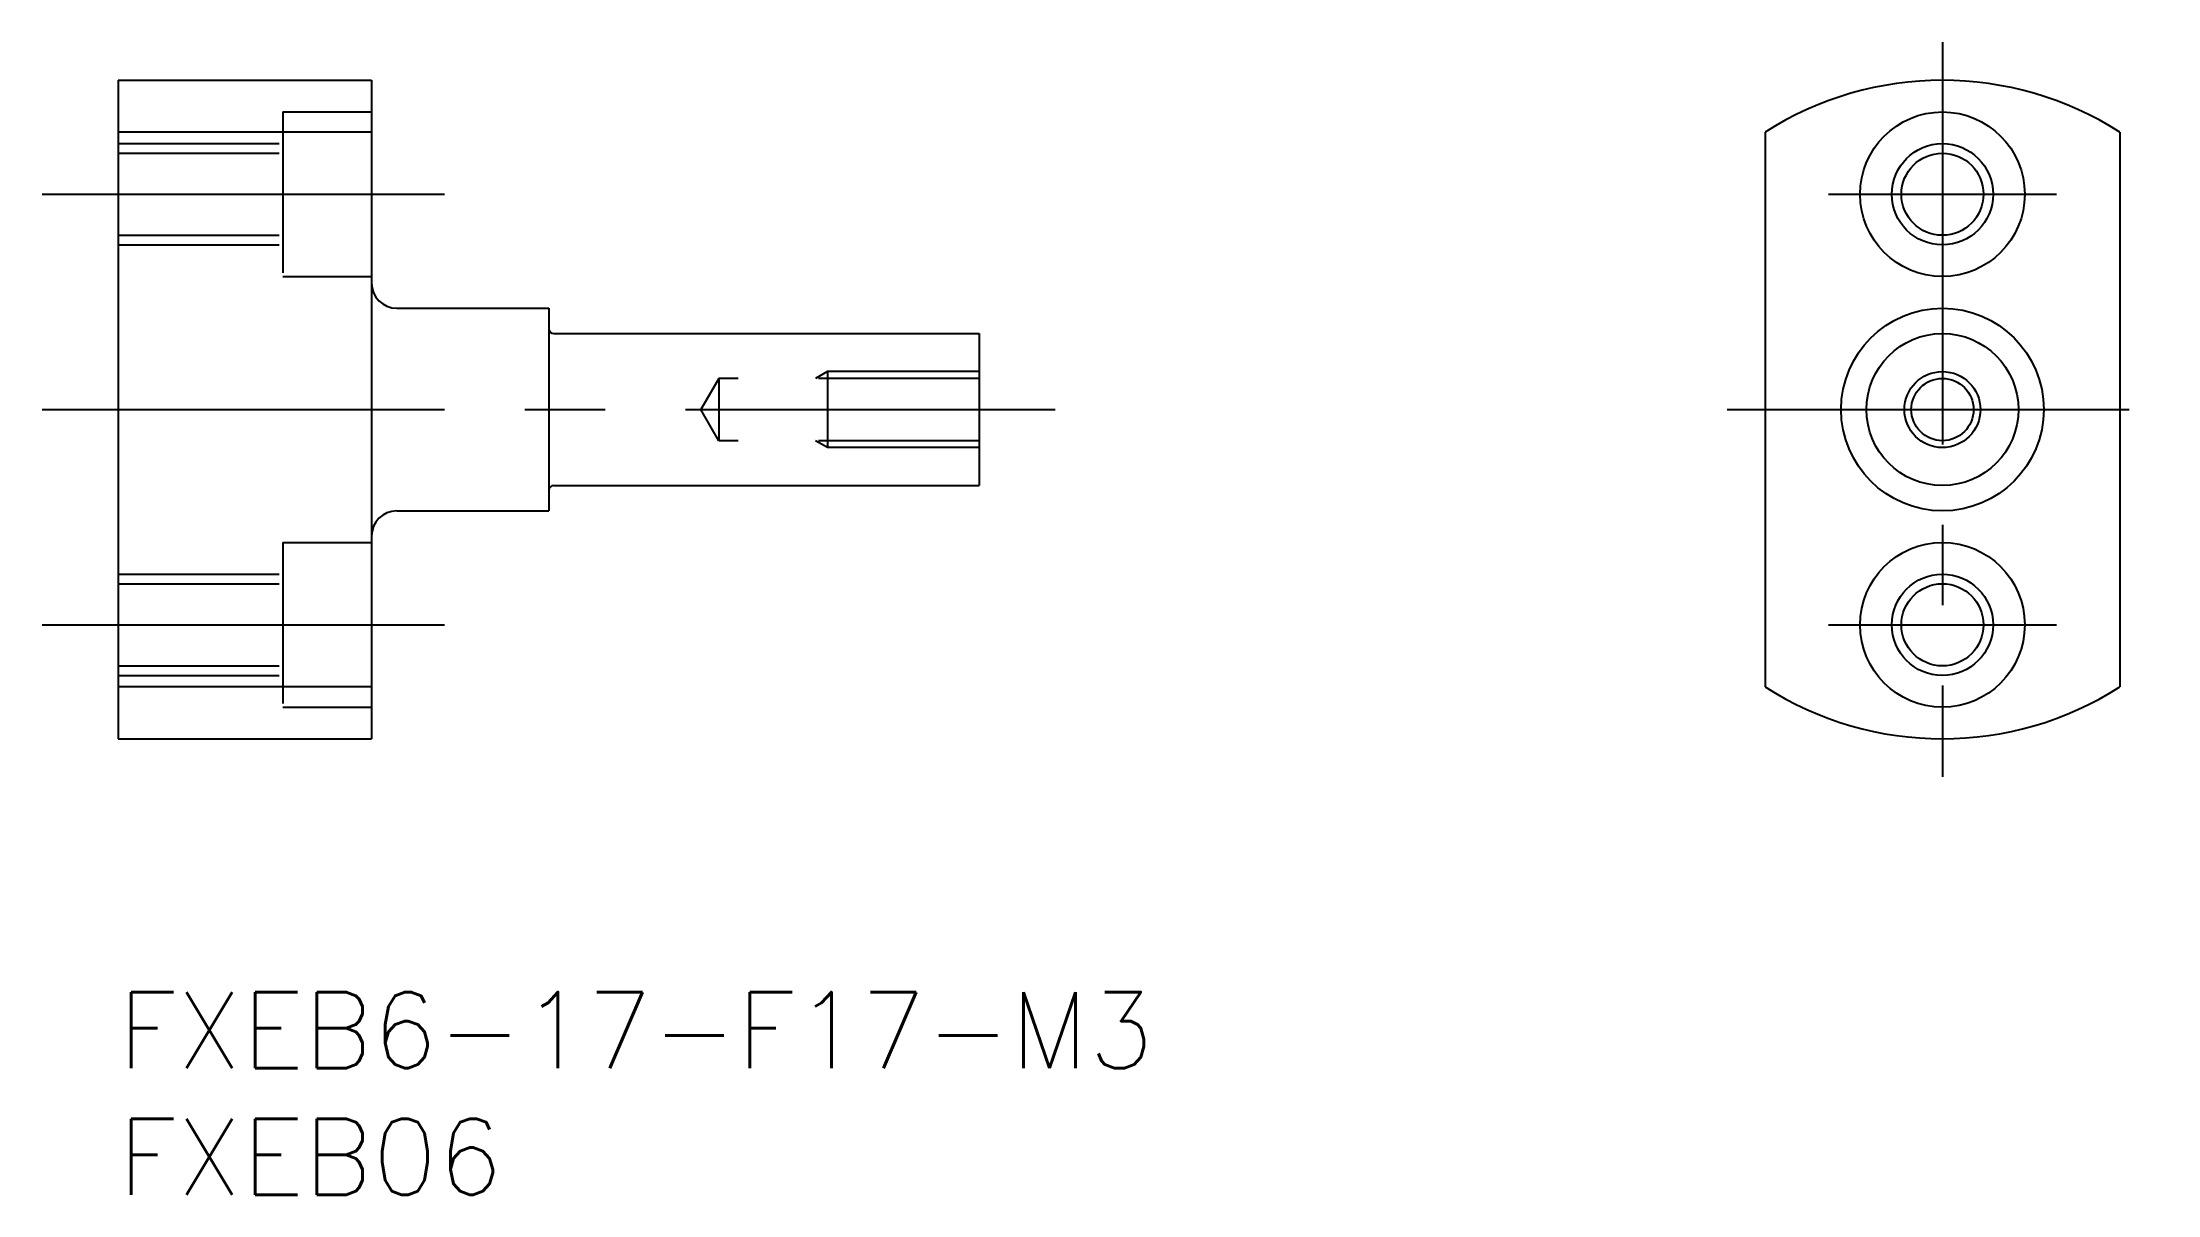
# Model space of a CAD drawing. Extents: x -3 to 80.5, y -8 to 37.5.
import ezdxf

# ---------------------------------------------------------------- set-up
doc = ezdxf.new("R2010")
doc.units = 0
doc.header["$LTSCALE"] = 0.5
doc.linetypes.add('CENTER', pattern=[50.8, 31.75, -6.35, 6.35, -6.35])
doc.linetypes.add('DASHED', pattern=[19.05, 12.7, -6.35])
for name, color, linetype in [('MSM_CENTER', 1, 'CENTER'), ('MSM_CONTINUOUS', 7, 'CONTINUOUS'), ('MSM_DASHED', 4, 'DASHED'), ('MSM_NARROW', 5, 'CONTINUOUS'), ('MSM_PART_NUMBER', 7, 'CONTINUOUS')]:
    doc.layers.add(name, color=color, linetype=linetype)
doc.styles.get("Standard").update_dxf_attribs({"font": 'txt.shx', "height": 3, "bigfont": 'bigfont.shx'})

# ---------------------------------------------------------------- blocks, each defined once
blk = doc.blocks.new('*U6')
at = {"layer": 'MSM_PART_NUMBER'}
blk.add_text('FXEB6-17-F17-M3', height=3, dxfattribs=at).set_placement((0, -3))
blk = doc.blocks.new('*U7')
at = {"layer": 'MSM_PART_NUMBER'}
blk.add_text('FXEB06', height=3, dxfattribs=at).set_placement((0, -8))

msp = doc.modelspace()

# ---------------------------------------------------------------- linework, layer by layer
at = {"layer": 'MSM_CENTER'}
for p, q in [((72.031, 37.5), (72.031, 8.5)), ((-3, 31.5), (13, 31.5)), ((67.531, 31.5), (76.531, 31.5)), ((-3, 23), (37, 23)), ((63.531, 23), (80.531, 23)), ((-3, 14.5), (13, 14.5)), ((67.531, 14.5), (76.531, 14.5))]:
    msp.add_line(p, q, dxfattribs=at)
at = {"layer": 'MSM_CONTINUOUS'}
for p, q in [((0, 36), (0, 10)), ((0, 36), (10, 36)), ((10, 36), (10, 10)), ((10, 33.954), (0, 33.954)), ((65.031, 33.954), (65.031, 12.046)), ((79.031, 33.954), (79.031, 12.046)), ((11, 27), (17, 27)), ((17, 27), (17, 19)), ((17.2, 26), (34, 26)), ((34, 26), (34, 20)), ((17.2, 20), (34, 20)), ((11, 19), (17, 19)), ((10, 12.046), (0, 12.046)), ((0, 10), (10, 10))]:
    msp.add_line(p, q, dxfattribs=at)
for centre, radius in [((72.031, 31.5), 3.25), ((72.031, 31.5), 1.621), ((72.031, 23), 4), ((72.031, 23), 3), ((72.031, 23), 1.23), ((72.031, 14.5), 3.25), ((72.031, 14.5), 1.621)]:
    msp.add_circle(centre, radius, dxfattribs=at)
for centre, radius, start, end in [((72.031, 23), 13, 57.42103, 122.57897), ((11, 28), 1, 180, 270), ((17.2, 26.2), 0.2, 180, 270), ((17.2, 19.8), 0.2, 90, 180), ((11, 18), 1, 90, 180), ((72.031, 23), 13, 237.42103, 302.57897)]:
    msp.add_arc(centre, radius, start, end, dxfattribs=at)
at = {"layer": 'MSM_DASHED'}
for p, q in [((6.5, 34.75), (10, 34.75)), ((6.5, 34.75), (6.5, 28.25)), ((0, 33.5), (6.5, 33.5)), ((0, 33.121), (6.5, 33.121)), ((0, 29.879), (6.5, 29.879)), ((0, 29.5), (6.5, 29.5)), ((6.5, 28.25), (10, 28.25)), ((23.71, 24.23), (23, 23)), ((34, 24.23), (23.71, 24.23)), ((23.71, 24.23), (23.71, 21.771)), ((28, 24.5), (27.531, 24.23)), ((34, 24.5), (28, 24.5)), ((28, 24.5), (28, 21.5)), ((23.71, 21.771), (23, 23)), ((34, 21.771), (23.71, 21.771)), ((28, 21.5), (27.531, 21.771)), ((34, 21.5), (28, 21.5)), ((6.5, 17.75), (10, 17.75)), ((6.5, 17.75), (6.5, 11.25)), ((0, 16.5), (6.5, 16.5)), ((0, 16.121), (6.5, 16.121)), ((0, 12.879), (6.5, 12.879)), ((0, 12.5), (6.5, 12.5)), ((6.5, 11.25), (10, 11.25))]:
    msp.add_line(p, q, dxfattribs=at)
at = {"layer": 'MSM_NARROW'}
for centre, radius in [((72.031, 31.5), 2), ((72.031, 23), 1.5), ((72.031, 14.5), 2)]:
    msp.add_circle(centre, radius, dxfattribs=at)

# ---------------------------------------------------------------- block references
at = {"layer": 'MSM_CONTINUOUS'}
for name in ['*U6', '*U7']:
    msp.add_blockref(name, (0, 0), dxfattribs=at)

doc.saveas('drawing.dxf')
